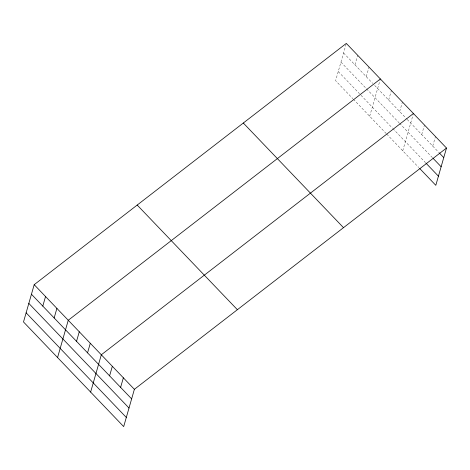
<?xml version="1.0" encoding="UTF-8"?>
<svg xmlns="http://www.w3.org/2000/svg" width="470" height="470" viewBox="0 0 470 470"><rect width="100%" height="100%" fill="white"/><g stroke="black" fill="none" stroke-linecap="round" stroke-linejoin="round"><path stroke-width="0.35" stroke-dasharray="2.35 1.76" d="M346.12 44.08L335.621 80.681L352.899 98.729M354.926 64.819L357.67 55.26M366.283 76.681L369.021 67.116M369.684 116.26L380.183 79.659M388.655 100.045L391.398 90.487M399.676 111.56L402.42 101.996M402.749 150.788L413.242 114.187M421.719 134.579L424.457 125.014M432.735 146.088L435.478 136.523M343.57 52.963L372.698 83.384M374.672 85.446L406.691 118.881M407.19 119.404L438.751 152.368M340.95 62.111L399.054 122.799M399.559 123.322L432.617 157.85M338.247 71.534L359.474 93.706M360.954 95.251L392.344 128.04M392.849 128.563L425.409 162.567M353.393 99.246L386.217 133.527M386.716 134.05L418.776 167.532"/><path stroke-width="0.7" d="M34.193 284.679L23.5 321.962L123.686 426.601L134.379 389.319L446.5 148.038L346.314 43.399L34.193 284.679L134.379 389.319M42.805 306.099L45.543 296.541M54.156 317.961L56.899 308.396M57.563 357.541L68.256 320.258L380.377 78.978M76.534 341.332L79.277 331.767M87.555 352.841L90.293 343.276M90.628 392.074L101.314 354.785L413.436 113.505M109.592 375.859L112.336 366.295M120.614 387.368L123.357 377.81M446.5 148.038L435.808 185.321L419.781 168.577M439.25 152.891L443.756 157.597M433.123 158.378L441.136 166.744M425.908 163.09L438.434 176.174M243.313 123.023L343.5 227.656M137.193 205.055L237.379 309.695M31.449 294.243L131.635 398.883M28.829 303.391L129.015 408.031M26.12 312.814L126.312 417.454"/></g></svg>
